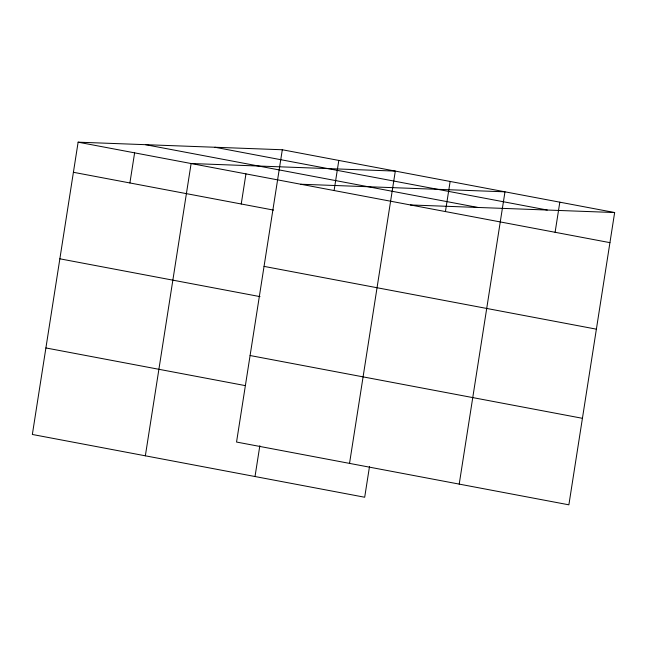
<?xml version="1.0" encoding="UTF-8"?>
<svg xmlns="http://www.w3.org/2000/svg" width="647" height="647" viewBox="0 0 647 647"><rect width="100%" height="100%" fill="white"/><g stroke="black" fill="none" stroke-linecap="round" stroke-linejoin="round"><path stroke-width="0.97" d="M282.31 149.756L236.543 442.047L568.875 504.822L614.65 212.531L282.31 149.756L78.125 142.178L32.35 434.469L364.69 497.244L369.518 466.414M129.901 182.964L134.616 152.846M145.349 455.812L191.116 163.521L395.309 171.099L349.534 463.389M241.234 203.991L245.949 173.881M255.015 476.532L259.843 445.702M334.095 190.541L338.81 160.424M445.427 211.569L450.142 181.459M459.208 484.11L504.975 191.819L300.79 184.233M555.102 232.289L559.817 202.171M410.457 204.953L614.65 212.531M214.925 147.257L547.265 210.032M145.502 144.677L477.842 207.452M78.125 142.178L609.935 242.649M73.402 172.288L273.552 210.097M264.049 266.386L596.388 329.169M59.856 258.808L260.005 296.617M250.09 355.526L582.429 418.31M45.897 347.949L245.067 385.572"/></g></svg>
